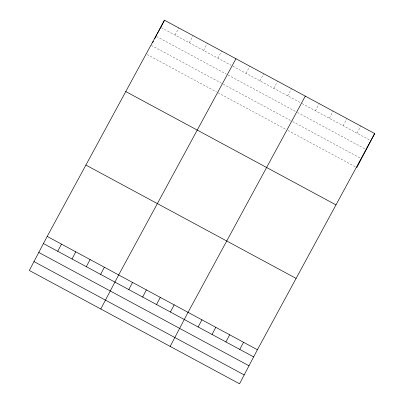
<?xml version="1.0" encoding="UTF-8"?>
<svg xmlns="http://www.w3.org/2000/svg" width="404" height="404" viewBox="0 0 404 404"><rect width="100%" height="100%" fill="white"/><g stroke="black" fill="none" stroke-linecap="round" stroke-linejoin="round"><path stroke-width="0.3" stroke-dasharray="2.02 1.52" d="M175.013 35.052L178.765 27.906M189.304 42.763L193.056 35.613M203.601 50.47L207.353 43.319M217.892 58.176L221.644 51.03M246.061 73.361L249.813 66.216M259.934 80.845L263.686 73.695M273.811 88.325L277.563 81.174M287.683 95.804L291.435 88.658M315.428 110.767L319.185 103.616M329.305 118.246L333.058 111.095M343.178 125.725L346.93 118.579M357.05 133.204L360.802 126.058M161.267 27.644L231.088 65.291M232.744 66.18L300.445 102.687M302.111 103.586L370.372 140.385M156.606 36.522L226.427 74.164M228.083 75.058L295.789 111.565M297.45 112.458L365.155 148.965M151.258 45.369L221.624 83.31M223.281 84.204L290.986 120.71M292.647 121.604L360.353 158.11M147.147 54.545L216.418 91.895M218.064 92.784L286.325 129.583M287.991 130.482L355.692 166.988"/><path stroke-width="0.61" d="M47.197 236.416L29.32 270.463L239.532 383.8L257.404 349.753L374.68 133.537L164.468 20.2L47.197 236.416L257.404 349.753M152.591 42.829L153.389 41.304M154.722 38.764L156.055 36.224M156.348 35.668L156.929 34.562M157.515 33.451L164.468 20.2M57.737 251.268L61.489 244.122M72.033 258.974L75.785 251.828M86.325 266.685L90.082 259.535M100.621 274.392L104.373 267.241M100.793 308.994L118.67 274.952L235.941 58.737M128.79 289.577L132.542 282.431M142.662 297.056L146.415 289.91M156.535 304.54L160.287 297.389M170.412 312.019L174.164 304.874M170.16 346.4L188.037 312.353L305.308 96.137M198.157 326.977L201.909 319.832M212.029 334.462L215.787 327.311M225.907 341.941L229.659 334.795M239.779 349.42L243.531 342.274M356.803 167.584L374.68 133.537M125.77 91.551L335.976 204.889M85.895 165.064L296.107 278.401M43.445 243.561L253.651 356.899M38.784 252.439L248.99 365.777M33.981 261.585L244.193 374.922"/></g></svg>
